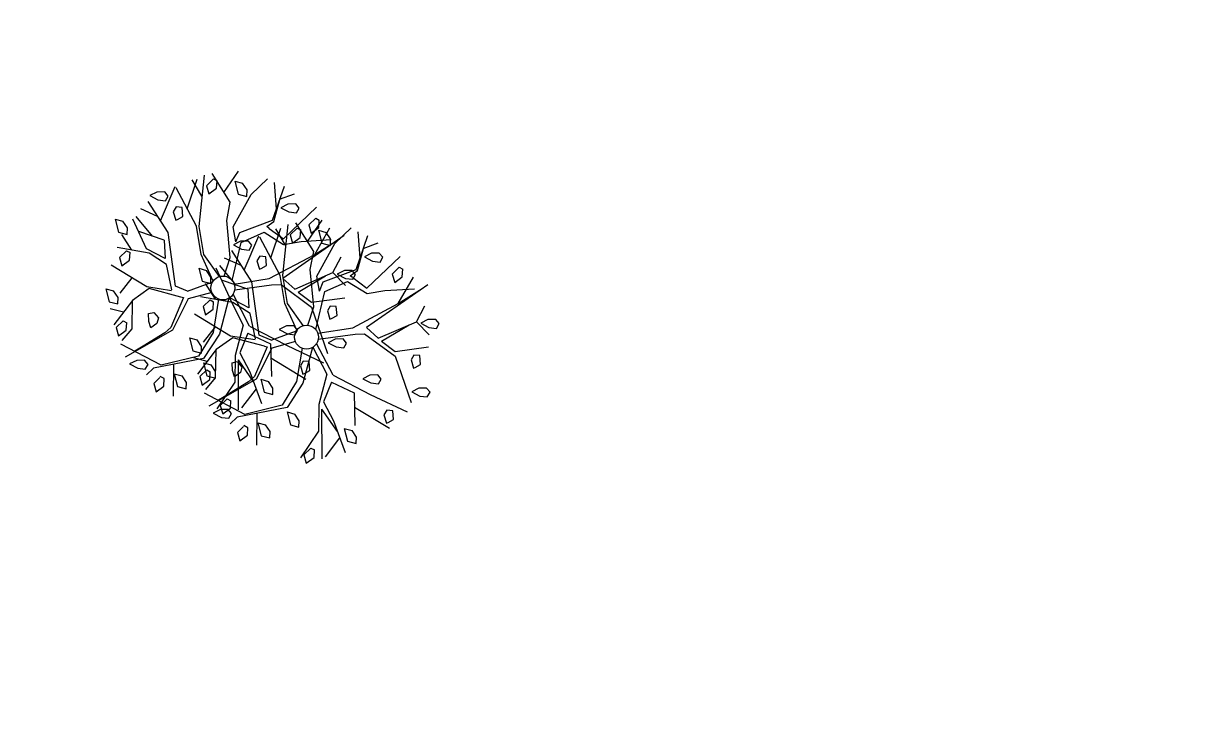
# Model space of a CAD drawing. Header units: millimetres. Extents: x -176651 to 388869, y -469666 to 486614.
# Drawn here: x 220128 to 234851, y 172605 to 181442 of the extents above; entities that cross this region are included whole.
import ezdxf

# ---------------------------------------------------------------- set-up
doc = ezdxf.new("R2010")
doc.units = ezdxf.units.MM
doc.layers.add('A- FURNITURE', color=252, linetype='Continuous', lineweight=0)
for name, color, linetype in [('ad-Road', 8, 'Continuous'), ('ad-Road Hatch', 8, 'Continuous'), ('CAY', 94, 'Continuous')]:
    doc.layers.add(name, color=color, linetype=linetype)

# ---------------------------------------------------------------- blocks, each defined once
blk = doc.blocks.new('A$C4fb60e89')
at = {"layer": 'ad-Road Hatch', "ltscale": 5, "transparency": 33554687}
h = blk.add_hatch(dxfattribs=at)
h.set_pattern_fill('AR-HBONE', color=256, scale=15)
h.set_pattern_definition([(45, (-193247.7, -428758.8), (0, 2155.2615), [4572, -1524]), (135, (-192170.1, -427681.1), (2e-13, 2155.2615), [4572, -1524])])
h.paths.add_polyline_path([(175594, -250241), (169178, -249341), (167473, -249057), (167473, -138694), (101313, -138694), (101313, -199954), (101308, -237995), (101040, -268291), (101008, -280968), (101066, -293684), (101243, -311127), (100910, -319344), (100949, -333937), (100669, -366960), (100727, -390983), (100669, -404586), (100538, -420418), (100467, -428759), (92426, -427265), (92163, -427209), (92163, -321454), (24803, -321454), (24803, -412961), (15653, -411029), (15654, -321452), (-19535, -321452), (-34427, -319477), (-65207, -315395), (-171770, -301268), (-185854, -298333), (-193248, -296832), (-193244, -292908), (-191914, -285219), (-191839, -284679), (-183397, -286393), (-169723, -289243), (-53141, -304698), (-18730, -309262), (15653, -309262), (15653, 703), (24803, 1115), (24803, -129544), (92163, -129544), (92163, 15133), (101313, 17713), (101313, -129544), (167473, -129544), (167473, 35552), (175738, 37855), (175849, 28595), (175836, 25947), (175777, 14040), (175855, 2316), (175660, -18036), (175731, -34039), (175718, -46839), (175673, -63402), (175816, -82072), (175542, -106356), (175490, -124641), (175575, -145019), (175731, -168892), (175797, -181269), (175797, -192667), (175744, -208200), (175829, -223277), (175888, -234871)])
h.paths.add_polyline_path([(24803, -309264), (92163, -309264), (92163, -138694), (24803, -138694)], flags=16)
blk = doc.blocks.new('QRFQ')
at = {"layer": 'CAY', "color": 30, "true_color": 0xf26722}
for p, q in [((260796.318, 1945731.174, 129.914), (260796.551, 1945731.776, 129.914)), ((260796.772, 1945731.364, 129.914), (260796.649, 1945731.77, 129.914)), ((260795.922, 1945731.201, 129.914), (260795.782, 1945731.644, 129.914)), ((260795.919, 1945731.729, 129.914), (260795.821, 1945731.709, 129.914)), ((260795.821, 1945731.709, 129.914), (260795.905, 1945731.63, 129.914)), ((260795.867, 1945731.367, 129.914), (260796.156, 1945731.735, 129.914)), ((260795.905, 1945731.63, 129.914), (260795.992, 1945731.594, 129.914)), ((260796.013, 1945731.704, 129.914), (260795.919, 1945731.729, 129.914)), ((260795.992, 1945731.594, 129.914), (260796.042, 1945731.642, 129.914)), ((260796.042, 1945731.642, 129.914), (260796.013, 1945731.704, 129.914)), ((260796.285, 1945731.184, 129.914), (260796.164, 1945731.715, 129.914)), ((260796.23, 1945731.426, 129.914), (260796.447, 1945731.753, 129.914)), ((260796.448, 1945731.531, 129.914), (260796.386, 1945731.761, 129.914)), ((260796.647, 1945731.702, 129.914), (260796.54, 1945731.643, 129.914)), ((260796.54, 1945731.643, 129.914), (260796.542, 1945731.535, 129.914)), ((260796.647, 1945731.702, 129.914), (260796.684, 1945731.667, 129.914)), ((260796.653, 1945731.578, 129.914), (260796.684, 1945731.667, 129.914)), ((260796.729, 1945731.504, 129.914), (260796.976, 1945731.714, 129.914)), ((260795.323, 1945731.538, 129.914), (260795.321, 1945731.371, 129.914)), ((260795.323, 1945731.538, 129.914), (260795.411, 1945731.487, 129.914)), ((260795.442, 1945731.392, 129.914), (260795.411, 1945731.487, 129.914)), ((260795.604, 1945731.078, 129.914), (260795.535, 1945731.48, 129.914)), ((260795.72, 1945731.211, 129.914), (260795.586, 1945731.503, 129.914)), ((260795.847, 1945731.432, 129.914), (260795.667, 1945731.577, 129.914)), ((260796.102, 1945731.485, 129.914), (260796.052, 1945731.437, 129.914)), ((260796.173, 1945731.458, 129.914), (260796.102, 1945731.485, 129.914)), ((260796.542, 1945731.535, 129.914), (260796.653, 1945731.578, 129.914)), ((260796.898, 1945731.604, 129.914), (260796.896, 1945731.437, 129.914)), ((260796.898, 1945731.604, 129.914), (260796.985, 1945731.553, 129.914)), ((260797.017, 1945731.459, 129.914), (260796.985, 1945731.553, 129.914)), ((260797.052, 1945731.389, 129.914), (260797.301, 1945731.525, 129.914)), ((260795.321, 1945731.371, 129.914), (260795.419, 1945731.314, 129.914)), ((260795.423, 1945731.108, 129.914), (260795.354, 1945731.33, 129.914)), ((260795.419, 1945731.314, 129.914), (260795.442, 1945731.392, 129.914)), ((260796.052, 1945731.437, 129.914), (260796.054, 1945731.328, 129.914)), ((260796.054, 1945731.328, 129.914), (260796.077, 1945731.33, 129.914)), ((260796.077, 1945731.33, 129.914), (260796.152, 1945731.348, 129.914)), ((260796.152, 1945731.348, 129.914), (260796.173, 1945731.458, 129.914)), ((260796.67, 1945731.155, 129.914), (260796.772, 1945731.364, 129.914)), ((260796.726, 1945731.056, 129.914), (260797.052, 1945731.389, 129.914)), ((260796.896, 1945731.437, 129.914), (260796.993, 1945731.38, 129.914)), ((260796.993, 1945731.38, 129.914), (260797.017, 1945731.459, 129.914)), ((260797.226, 1945731.006, 129.914), (260797.481, 1945731.38, 129.914)), ((260797.313, 1945731.133, 129.914), (260797.374, 1945731.456, 129.914)), ((260795.623, 1945731.013, 129.914), (260795.252, 1945731.188, 129.914)), ((260795.848, 1945731.124, 129.914), (260795.57, 1945731.312, 129.914)), ((260795.834, 1945730.529, 129.914), (260795.922, 1945731.201, 129.914)), ((260796.248, 1945730.828, 129.914), (260796.285, 1945731.184, 129.914)), ((260797.239, 1945730.989, 129.914), (260797.384, 1945731.234, 129.914)), ((260797.38, 1945731.238, 129.914), (260797.58, 1945731.256, 129.914)), ((260795.356, 1945731.119, 129.914), (260795.249, 1945731.06, 129.914)), ((260795.249, 1945731.06, 129.914), (260795.251, 1945730.952, 129.914)), ((260795.356, 1945731.119, 129.914), (260795.393, 1945731.084, 129.914)), ((260795.363, 1945730.994, 129.914), (260795.393, 1945731.084, 129.914)), ((260795.801, 1945730.896, 129.914), (260795.604, 1945731.078, 129.914)), ((260795.848, 1945731.124, 129.914), (260795.801, 1945730.896, 129.914)), ((260796.281, 1945730.818, 129.914), (260796.318, 1945731.174, 129.914)), ((260796.591, 1945730.693, 129.914), (260796.67, 1945731.155, 129.914)), ((260796.709, 1945730.865, 129.914), (260796.726, 1945731.056, 129.914)), ((260797.466, 1945731.152, 129.914), (260797.368, 1945731.132, 129.914)), ((260797.368, 1945731.132, 129.914), (260797.452, 1945731.053, 129.914)), ((260797.452, 1945731.053, 129.914), (260797.54, 1945731.017, 129.914)), ((260797.56, 1945731.128, 129.914), (260797.466, 1945731.152, 129.914)), ((260797.54, 1945731.017, 129.914), (260797.589, 1945731.065, 129.914)), ((260797.589, 1945731.065, 129.914), (260797.56, 1945731.128, 129.914)), ((260795.485, 1945730.612, 129.914), (260795.122, 1945730.996, 129.914)), ((260795.251, 1945730.952, 129.914), (260795.363, 1945730.994, 129.914)), ((260795.795, 1945730.82, 129.914), (260795.623, 1945731.013, 129.914)), ((260796.709, 1945730.865, 129.914), (260796.787, 1945730.966, 129.914)), ((260796.772, 1945730.842, 129.914), (260797.083, 1945730.889, 129.914)), ((260796.787, 1945730.966, 129.914), (260797.226, 1945731.006, 129.914)), ((260797.083, 1945730.889, 129.914), (260797.278, 1945730.679, 129.914)), ((260797.134, 1945730.949, 129.914), (260797.239, 1945730.989, 129.914)), ((260797.156, 1945730.919, 129.914), (260797.134, 1945730.949, 129.914)), ((260797.157, 1945730.918, 129.914), (260797.295, 1945730.745, 129.914)), ((260797.295, 1945730.745, 129.914), (260797.8, 1945731.019, 129.914)), ((260797.755, 1945730.89, 129.914), (260797.648, 1945730.832, 129.914)), ((260797.755, 1945730.89, 129.914), (260797.792, 1945730.855, 129.914)), ((260795.331, 1945730.775, 129.914), (260795.135, 1945730.628, 129.914)), ((260795.777, 1945730.496, 129.914), (260795.795, 1945730.82, 129.914)), ((260796.306, 1945730.466, 129.914), (260796.248, 1945730.828, 129.914)), ((260796.397, 1945730.5, 129.914), (260796.281, 1945730.818, 129.914)), ((260796.538, 1945730.411, 129.914), (260796.772, 1945730.842, 129.914)), ((260797.648, 1945730.832, 129.914), (260797.65, 1945730.723, 129.914)), ((260797.65, 1945730.723, 129.914), (260797.761, 1945730.766, 129.914)), ((260797.761, 1945730.766, 129.914), (260797.792, 1945730.855, 129.914)), ((260794.981, 1945730.726, 129.914), (260794.98, 1945730.558, 129.914)), ((260794.981, 1945730.726, 129.914), (260795.069, 1945730.675, 129.914)), ((260795.1, 1945730.58, 129.914), (260795.069, 1945730.675, 129.914)), ((260795.771, 1945730.486, 129.914), (260795.485, 1945730.612, 129.914)), ((260796.457, 1945730.489, 129.914), (260796.591, 1945730.693, 129.914)), ((260797.278, 1945730.679, 129.914), (260797.503, 1945730.656, 129.914)), ((260797.503, 1945730.656, 129.914), (260797.87, 1945730.58, 129.914)), ((260797.624, 1945730.454, 129.914), (260797.895, 1945730.725, 129.914)), ((260795.267, 1945730.497, 129.914), (260794.959, 1945730.261, 129.914)), ((260795.118, 1945730.383, 129.914), (260794.968, 1945730.47, 129.914)), ((260794.98, 1945730.558, 129.914), (260795.077, 1945730.502, 129.914)), ((260795.077, 1945730.502, 129.914), (260795.1, 1945730.58, 129.914)), ((260795.26, 1945730.495, 129.914), (260795.163, 1945730.156, 129.914)), ((260795.507, 1945730.585, 129.914), (260795.267, 1945730.497, 129.914)), ((260795.862, 1945730.379, 129.914), (260795.507, 1945730.585, 129.914)), ((260795.964, 1945730.427, 129.914), (260795.834, 1945730.529, 129.914)), ((260795.964, 1945730.427, 129.914), (260796.299, 1945730.459, 129.914)), ((260796.993, 1945730.311, 129.914), (260797.624, 1945730.454, 129.914)), ((260798.044, 1945730.585, 129.914), (260797.158, 1945730.269, 129.914)), ((260797.624, 1945730.454, 129.914), (260797.924, 1945730.547, 129.914)), ((260795.892, 1945730.363, 129.914), (260795.642, 1945730.044, 129.914)), ((260795.945, 1945730.332, 129.914), (260795.654, 1945730.005, 129.914)), ((260795.862, 1945730.38, 129.914), (260795.892, 1945730.363, 129.914)), ((260795.944, 1945730.331, 129.914), (260795.946, 1945730.331, 129.914)), ((260796.253, 1945730.333, 129.914), (260795.946, 1945730.331, 129.914)), ((260796.551, 1945730.359, 129.914), (260796.993, 1945730.311, 129.914)), ((260797.783, 1945730.174, 129.914), (260797.936, 1945730.34, 129.914)), ((260795.086, 1945730.28, 129.914), (260794.979, 1945730.222, 129.914)), ((260794.979, 1945730.222, 129.914), (260794.981, 1945730.113, 129.914)), ((260794.981, 1945730.113, 129.914), (260795.092, 1945730.156, 129.914)), ((260795.163, 1945730.156, 129.914), (260795.005, 1945730.047, 129.914)), ((260795.086, 1945730.28, 129.914), (260795.122, 1945730.245, 129.914)), ((260795.092, 1945730.156, 129.914), (260795.122, 1945730.245, 129.914)), ((260795.396, 1945730.189, 129.914), (260795.418, 1945730.284, 129.914)), ((260795.398, 1945730.105, 129.914), (260795.396, 1945730.189, 129.914)), ((260795.418, 1945730.284, 129.914), (260795.483, 1945730.282, 129.914)), ((260795.483, 1945730.282, 129.914), (260795.521, 1945730.2, 129.914)), ((260795.521, 1945730.2, 129.914), (260795.484, 1945730.138, 129.914)), ((260796.311, 1945730.231, 129.914), (260796.136, 1945729.845, 129.914)), ((260796.44, 1945730.205, 129.914), (260796.207, 1945729.804, 129.914)), ((260796.447, 1945730.207, 129.914), (260796.526, 1945729.833, 129.914)), ((260796.6, 1945729.8, 129.914), (260796.504, 1945730.241, 129.914)), ((260796.538, 1945730.288, 129.914), (260797.001, 1945730.227, 129.914)), ((260797.001, 1945730.227, 129.914), (260797.117, 1945730.199, 129.914)), ((260797.117, 1945730.199, 129.914), (260797.412, 1945729.827, 129.914)), ((260797.158, 1945730.269, 129.914), (260797.267, 1945730.099, 129.914)), ((260797.267, 1945730.099, 129.914), (260797.783, 1945730.174, 129.914)), ((260797.298, 1945730.054, 129.914), (260797.684, 1945730.159, 129.914)), ((260797.783, 1945730.174, 129.914), (260797.895, 1945729.975, 129.914)), ((260797.93, 1945730.162, 129.914), (260797.832, 1945730.142, 129.914)), ((260798.024, 1945730.138, 129.914), (260797.93, 1945730.162, 129.914)), ((260795.399, 1945729.617, 129.914), (260794.982, 1945730.007, 129.914)), ((260795.654, 1945730.005, 129.914), (260794.991, 1945729.834, 129.914)), ((260795.55, 1945729.998, 129.914), (260795.283, 1945729.921, 129.914)), ((260795.484, 1945730.138, 129.914), (260795.398, 1945730.105, 129.914)), ((260795.642, 1945730.044, 129.914), (260795.55, 1945729.998, 129.914)), ((260797.298, 1945730.054, 129.914), (260797.427, 1945729.886, 129.914)), ((260797.832, 1945730.142, 129.914), (260797.916, 1945730.063, 129.914)), ((260797.916, 1945730.063, 129.914), (260798.004, 1945730.028, 129.914)), ((260798.004, 1945730.028, 129.914), (260798.053, 1945730.076, 129.914)), ((260798.053, 1945730.076, 129.914), (260798.024, 1945730.138, 129.914)), ((260795.289, 1945729.92, 129.914), (260795.127, 1945729.874, 129.914)), ((260797.427, 1945729.886, 129.914), (260797.848, 1945729.829, 129.914)), ((260795.12, 1945729.757, 129.914), (260795.022, 1945729.737, 129.914)), ((260795.022, 1945729.737, 129.914), (260795.106, 1945729.658, 129.914)), ((260795.214, 1945729.733, 129.914), (260795.12, 1945729.757, 129.914)), ((260795.243, 1945729.67, 129.914), (260795.214, 1945729.733, 129.914)), ((260796.136, 1945729.845, 129.914), (260795.883, 1945729.604, 129.914)), ((260796.207, 1945729.804, 129.914), (260795.934, 1945729.561, 129.914)), ((260796.526, 1945729.833, 129.914), (260796.329, 1945729.492, 129.914)), ((260796.556, 1945729.722, 129.914), (260796.394, 1945729.508, 129.914)), ((260796.556, 1945729.722, 129.914), (260796.796, 1945729.516, 129.914)), ((260796.6, 1945729.8, 129.914), (260796.983, 1945729.447, 129.914)), ((260797.412, 1945729.827, 129.914), (260797.453, 1945729.214, 129.914)), ((260797.642, 1945729.778, 129.914), (260797.593, 1945729.73, 129.914)), ((260797.593, 1945729.73, 129.914), (260797.595, 1945729.622, 129.914)), ((260797.714, 1945729.752, 129.914), (260797.642, 1945729.778, 129.914)), ((260797.693, 1945729.641, 129.914), (260797.714, 1945729.752, 129.914)), ((260795.106, 1945729.658, 129.914), (260795.193, 1945729.622, 129.914)), ((260795.299, 1945729.608, 129.914), (260795.19, 1945729.551, 129.914)), ((260795.193, 1945729.622, 129.914), (260795.243, 1945729.67, 129.914)), ((260795.934, 1945729.561, 129.914), (260795.299, 1945729.608, 129.914)), ((260795.883, 1945729.604, 129.914), (260795.399, 1945729.617, 129.914)), ((260795.549, 1945729.583, 129.914), (260795.442, 1945729.204, 129.914)), ((260797.045, 1945729.681, 129.914), (260796.947, 1945729.661, 129.914)), ((260796.947, 1945729.661, 129.914), (260797.031, 1945729.582, 129.914)), ((260797.031, 1945729.582, 129.914), (260797.118, 1945729.546, 129.914)), ((260797.139, 1945729.657, 129.914), (260797.045, 1945729.681, 129.914)), ((260797.118, 1945729.546, 129.914), (260797.168, 1945729.594, 129.914)), ((260797.168, 1945729.594, 129.914), (260797.139, 1945729.657, 129.914)), ((260797.595, 1945729.622, 129.914), (260797.618, 1945729.624, 129.914)), ((260797.618, 1945729.624, 129.914), (260797.693, 1945729.641, 129.914)), ((260795.345, 1945729.473, 129.914), (260795.25, 1945729.421, 129.914)), ((260795.25, 1945729.421, 129.914), (260795.252, 1945729.313, 129.914)), ((260795.393, 1945729.445, 129.914), (260795.351, 1945729.484, 129.914)), ((260795.363, 1945729.355, 129.914), (260795.393, 1945729.445, 129.914)), ((260795.53, 1945729.472, 129.914), (260795.528, 1945729.305, 129.914)), ((260795.53, 1945729.472, 129.914), (260795.618, 1945729.422, 129.914)), ((260795.649, 1945729.327, 129.914), (260795.618, 1945729.422, 129.914)), ((260795.919, 1945729.507, 129.914), (260795.917, 1945729.34, 129.914)), ((260795.919, 1945729.507, 129.914), (260796.006, 1945729.457, 129.914)), ((260796.037, 1945729.362, 129.914), (260796.006, 1945729.457, 129.914)), ((260796.348, 1945729.428, 129.914), (260796.187, 1945728.825, 129.914)), ((260796.329, 1945729.492, 129.914), (260796.237, 1945729.171, 129.914)), ((260796.348, 1945729.428, 129.914), (260796.463, 1945729.107, 129.914)), ((260796.394, 1945729.508, 129.914), (260796.451, 1945729.247, 129.914)), ((260796.796, 1945729.516, 129.914), (260796.697, 1945729.118, 129.914)), ((260796.983, 1945729.447, 129.914), (260797.375, 1945729.112, 129.914)), ((260795.252, 1945729.313, 129.914), (260795.363, 1945729.355, 129.914)), ((260795.528, 1945729.305, 129.914), (260795.625, 1945729.249, 129.914)), ((260795.625, 1945729.249, 129.914), (260795.649, 1945729.327, 129.914)), ((260795.917, 1945729.34, 129.914), (260796.014, 1945729.284, 129.914)), ((260796.014, 1945729.284, 129.914), (260796.037, 1945729.362, 129.914)), ((260796.754, 1945729.345, 129.914), (260797.106, 1945728.974, 129.914)), ((260797.595, 1945729.361, 129.914), (260797.497, 1945729.341, 129.914)), ((260797.497, 1945729.341, 129.914), (260797.581, 1945729.262, 129.914)), ((260797.581, 1945729.262, 129.914), (260797.668, 1945729.227, 129.914)), ((260797.689, 1945729.337, 129.914), (260797.595, 1945729.361, 129.914)), ((260797.668, 1945729.227, 129.914), (260797.718, 1945729.275, 129.914)), ((260797.718, 1945729.275, 129.914), (260797.689, 1945729.337, 129.914)), ((260796.237, 1945729.171, 129.914), (260795.932, 1945728.906, 129.914)), ((260796.451, 1945729.247, 129.914), (260796.489, 1945728.824, 129.914)), ((260796.559, 1945729.12, 129.914), (260796.557, 1945728.953, 129.914)), ((260796.559, 1945729.12, 129.914), (260796.647, 1945729.069, 129.914)), ((260797.134, 1945729.2, 129.914), (260797.084, 1945729.152, 129.914)), ((260797.084, 1945729.152, 129.914), (260797.086, 1945729.044, 129.914)), ((260797.205, 1945729.174, 129.914), (260797.134, 1945729.2, 129.914)), ((260797.184, 1945729.064, 129.914), (260797.205, 1945729.174, 129.914)), ((260796.09, 1945728.992, 129.914), (260795.983, 1945728.934, 129.914)), ((260796.09, 1945728.992, 129.914), (260796.127, 1945728.957, 129.914)), ((260796.471, 1945729.021, 129.914), (260796.233, 1945728.839, 129.914)), ((260796.678, 1945728.974, 129.914), (260796.647, 1945729.069, 129.914)), ((260796.654, 1945728.896, 129.914), (260796.678, 1945728.974, 129.914)), ((260797.086, 1945729.044, 129.914), (260797.109, 1945729.046, 129.914)), ((260797.109, 1945729.046, 129.914), (260797.184, 1945729.064, 129.914)), ((260795.983, 1945728.934, 129.914), (260795.985, 1945728.825, 129.914)), ((260795.985, 1945728.825, 129.914), (260796.097, 1945728.868, 129.914)), ((260796.097, 1945728.868, 129.914), (260796.127, 1945728.957, 129.914)), ((260796.557, 1945728.953, 129.914), (260796.654, 1945728.896, 129.914))]:
    blk.add_line(p, q, dxfattribs=at)
blk.add_circle((260796.402, 1945730.35, 129.914), 0.15, dxfattribs=at)
blk = doc.blocks.new('zw$1761')
at = {"color": 6, "xscale": 39.3712485404797, "yscale": 39.3712485404797, "zscale": 39.3712485404797, "rotation": 15.20137085992779}
for p in [(10180329.27, -76615537.4, 53739.37), (10180370.58, -76615561.67, 53734.1)]:
    blk.add_blockref('QRFQ', p, dxfattribs=at)

msp = doc.modelspace()

# ---------------------------------------------------------------- block references
at = {"layer": 'ad-Road', "ltscale": 5}
msp.add_blockref('A$C4fb60e89', (191839, 428759), dxfattribs=at)

# ---------------------------------------------------------------- next in the draw order: block references
at = {"layer": 'A- FURNITURE', "color": 6, "xscale": 25.39807961885639, "yscale": 25.39807961885639, "zscale": 25.39807961885639}
msp.add_blockref('zw$1761', (173127, 121263), dxfattribs=at)

doc.saveas('drawing.dxf')
